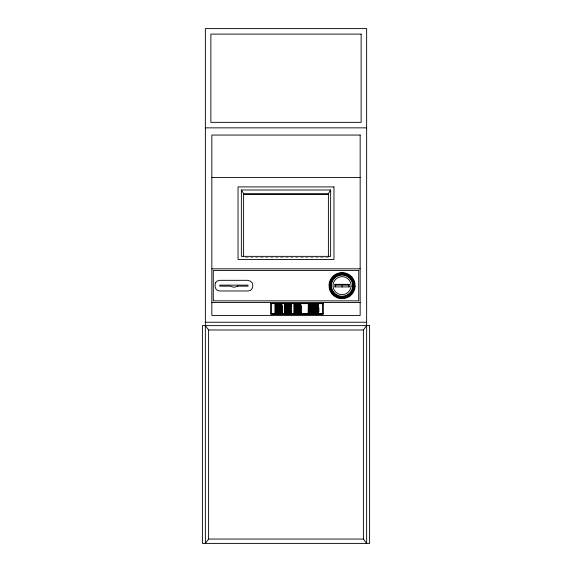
<?xml version="1.0" encoding="UTF-8"?>
<svg xmlns="http://www.w3.org/2000/svg" width="572" height="572" viewBox="0 0 572 572"><rect width="100%" height="100%" fill="white"/><g stroke="black" fill="none" stroke-linecap="round" stroke-linejoin="round"><path stroke-width="0.43" stroke-dasharray="2.86 2.15" d="M328.399 257.278L243.6 257.278"/><path stroke-width="0.86" d="M342.063 286.922L349.156 286.922L349.156 284.356L334.935 284.341L334.935 286.908L342.063 286.922L342.07 286.157M349.156 284.356L348.391 285.121L342.07 285.121L342.07 284.356M308.186 309.395L308.723 306.277L318.475 306.277L319.004 309.395M308.186 311.776L308.723 308.651L318.475 308.651L319.004 311.776M308.008 305.577L308.723 304.089L318.475 304.089M308.008 307.958L308.723 306.47L318.475 306.47M308.008 310.331L308.723 308.851L318.475 308.851M308.008 312.712L308.723 311.232L318.475 311.232M328.399 256.735L328.399 193.672L330.63 189.983L241.37 189.983L241.37 256.363L330.63 256.363L330.63 189.983M205.362 325.625L208.594 329.987L208.594 539.046L205.362 543.4L205.362 28.6L366.638 28.6L366.638 543.4L363.406 539.046L363.406 329.987L366.638 325.625M334.935 286.908L335.7 286.143L335.7 285.106L334.935 284.341M205.362 127.856L366.638 127.856M211.84 177.52L360.16 177.52M241.37 189.983L243.6 193.672L328.399 193.672M243.6 194.544L328.399 194.544M211.84 268.819L360.16 268.819M211.84 302.459L360.16 302.459M270.906 303.618L323.08 303.618M275.089 304.089L281.588 304.089L282.303 306.32M284.57 304.089L291.069 304.089M294.051 304.089L300.55 304.089L301.265 306.32M275.454 304.182L281.224 304.182M284.935 304.182L290.705 304.182M294.416 304.182L300.186 304.182M309.266 304.182L317.925 304.182M275.454 305.434L281.224 305.434M284.935 305.434L290.705 305.434M294.416 305.434L300.186 305.434M309.266 305.434L317.925 305.434M275.089 305.527L281.588 305.527M284.57 305.527L291.069 305.527M294.051 305.527L300.55 305.527M308.723 305.527L318.475 305.527M281.588 305.727L275.089 305.727L275.089 303.896L281.588 303.896L282.303 308.308M300.55 305.727L294.051 305.727L294.051 303.896L300.55 303.896L301.265 308.308M275.089 306.47L281.588 306.47L282.303 308.694M284.57 306.47L291.069 306.47M294.051 306.47L300.55 306.47L301.265 308.694M275.454 306.563L281.224 306.563M284.935 306.563L290.705 306.563M294.416 306.563L300.186 306.563M309.266 306.563L317.925 306.563M275.454 307.815L281.224 307.815M284.935 307.815L290.705 307.815M294.416 307.815L300.186 307.815M309.266 307.815L317.925 307.815M275.089 307.908L281.588 307.908M284.57 307.908L291.069 307.908M294.051 307.908L300.55 307.908M308.723 307.908L318.475 307.908M281.588 308.101L275.089 308.101L275.089 306.277L281.588 306.277L282.303 310.689M300.55 308.101L294.051 308.101L294.051 306.277L300.55 306.277L301.265 310.689M308.723 308.101L318.475 308.101M275.089 308.851L281.588 308.851L282.303 311.075M284.57 308.851L291.069 308.851M294.051 308.851L300.55 308.851L301.265 311.075M275.454 308.944L281.224 308.944M284.935 308.944L290.705 308.944M294.416 308.944L300.186 308.944M309.266 308.944L317.925 308.944M275.454 310.196L281.224 310.196M284.935 310.196L290.705 310.196M294.416 310.196L300.186 310.196M309.266 310.196L317.925 310.196M275.089 310.289L281.588 310.289M284.57 310.289L291.069 310.289M294.051 310.289L300.55 310.289M308.723 310.289L318.475 310.289M281.588 310.482L275.089 310.482L275.089 308.651L281.588 308.651L282.303 313.07M300.55 310.482L294.051 310.482L294.051 308.651L300.55 308.651L301.265 313.07M308.723 310.482L318.475 310.482M275.089 311.232L281.588 311.232L282.303 313.456M284.57 311.232L291.069 311.232M294.051 311.232L300.55 311.232L301.265 313.456M275.454 311.325L281.224 311.325M284.935 311.325L290.705 311.325M294.416 311.325L300.186 311.325M309.266 311.325L317.925 311.325M275.454 312.577L281.224 312.577M284.935 312.577L290.705 312.577M294.416 312.577L300.186 312.577M309.266 312.577L317.925 312.577M275.089 312.662L281.588 312.662M284.57 312.662L291.069 312.662M294.051 312.662L300.55 312.662M308.723 312.662L318.475 312.662M271.128 313.878L322.851 313.878M270.906 313.935L323.08 313.935M205.362 322.25L366.638 322.25M208.594 329.987L363.406 329.987M208.594 539.046L363.406 539.046M335.7 285.106L342.07 285.121M349.156 286.922L348.391 286.157L348.391 285.121M322.851 314.064L322.851 303.489L271.128 303.489L271.128 314.064M243.6 193.672L243.6 256.735M215.63 282.611C213.957 286.293 215.644 291.405 220.106 290.969L247.69 290.969C251.966 291.377 253.804 286.651 252.288 282.976L250.464 281.245L247.69 280.316L219.562 280.33L217.095 281.045L215.63 282.611M237.43 286.15L235.192 287.065L233.247 287.158L230.366 286.15L219.762 286.15L219.762 285.135L248.033 285.135L248.033 286.15L237.43 286.15M361.132 34.105L210.868 34.105L210.868 122.351L361.132 122.351L361.132 34.105M360.16 135.049L211.84 135.049L211.84 315.422L360.16 315.422L360.16 135.049M333.969 186.908L238.031 186.908L238.031 259.438L333.969 259.438L333.969 186.908M358.715 270.42L213.285 270.42L213.285 300.858L358.715 300.858L358.715 270.42M323.08 303.432L270.906 303.432L270.906 314.114L323.08 314.114L323.08 303.432M291.069 303.896L284.57 303.896L284.57 305.727L291.069 305.727L291.069 303.896M318.475 303.896L308.723 303.896L308.723 305.727L318.475 305.727L318.475 303.896M281.224 303.989L275.454 303.989L275.454 305.634L281.224 305.634L281.224 303.989M290.705 303.989L284.935 303.989L284.935 305.634L290.705 305.634L290.705 303.989M300.186 303.989L294.416 303.989L294.416 305.634L300.186 305.634L300.186 303.989M317.925 303.989L309.266 303.989L309.266 305.634L317.925 305.634L317.925 303.989M291.069 306.277L284.57 306.277L284.57 308.101L291.069 308.101L291.069 306.277M281.224 306.363L275.454 306.363L275.454 308.015L281.224 308.015L281.224 306.363M290.705 306.363L284.935 306.363L284.935 308.015L290.705 308.015L290.705 306.363M300.186 306.363L294.416 306.363L294.416 308.015L300.186 308.015L300.186 306.363M317.925 306.363L309.266 306.363L309.266 308.015L317.925 308.015L317.925 306.363M291.069 308.651L284.57 308.651L284.57 310.482L291.069 310.482L291.069 308.651M281.224 308.744L275.454 308.744L275.454 310.389L281.224 310.389L281.224 308.744M290.705 308.744L284.935 308.744L284.935 310.389L290.705 310.389L290.705 308.744M300.186 308.744L294.416 308.744L294.416 310.389L300.186 310.389L300.186 308.744M317.925 308.744L309.266 308.744L309.266 310.389L317.925 310.389L317.925 308.744M281.588 311.032L275.089 311.032L275.089 312.863L281.588 312.863L281.588 311.032M291.069 311.032L284.57 311.032L284.57 312.863L291.069 312.863L291.069 311.032M300.55 311.032L294.051 311.032L294.051 312.863L300.55 312.863L300.55 311.032M318.475 311.032L308.723 311.032L308.723 312.863L318.475 312.863L318.475 311.032M281.224 311.125L275.454 311.125L275.454 312.77L281.224 312.77L281.224 311.125M290.705 311.125L284.935 311.125L284.935 312.77L290.705 312.77L290.705 311.125M300.186 311.125L294.416 311.125L294.416 312.77L300.186 312.77L300.186 311.125M317.925 311.125L309.266 311.125L309.266 312.77L317.925 312.77L317.925 311.125M369.598 325.625L202.402 325.625L202.402 543.4L369.598 543.4L369.598 325.625M355.098 286.558L354.89 283.154A13.063 13.063 0 0 0 329.036 284.727L329.25 288.131A13.063 13.063 0 0 0 355.098 286.558M354.576 286.515L354.375 283.254A12.541 12.541 0 0 0 329.558 284.763L329.758 288.031A12.541 12.541 0 0 0 354.576 286.515M353.911 286.472L353.725 283.376A11.876 11.876 0 0 0 330.223 284.813L330.409 287.902A11.876 11.876 0 0 0 353.911 286.472M353.153 286.422L352.974 283.526A11.111 11.111 0 0 0 330.988 284.863L331.159 287.759A11.111 11.111 0 0 0 353.153 286.422M352.681 286.386L352.509 283.612A10.639 10.639 0 0 0 331.46 284.899L331.624 287.673A10.639 10.639 0 0 0 352.681 286.386M351.086 286.272L350.943 283.919A9.045 9.045 0 0 0 333.047 285.006L333.19 287.366A9.045 9.045 0 0 0 351.086 286.272"/></g></svg>
